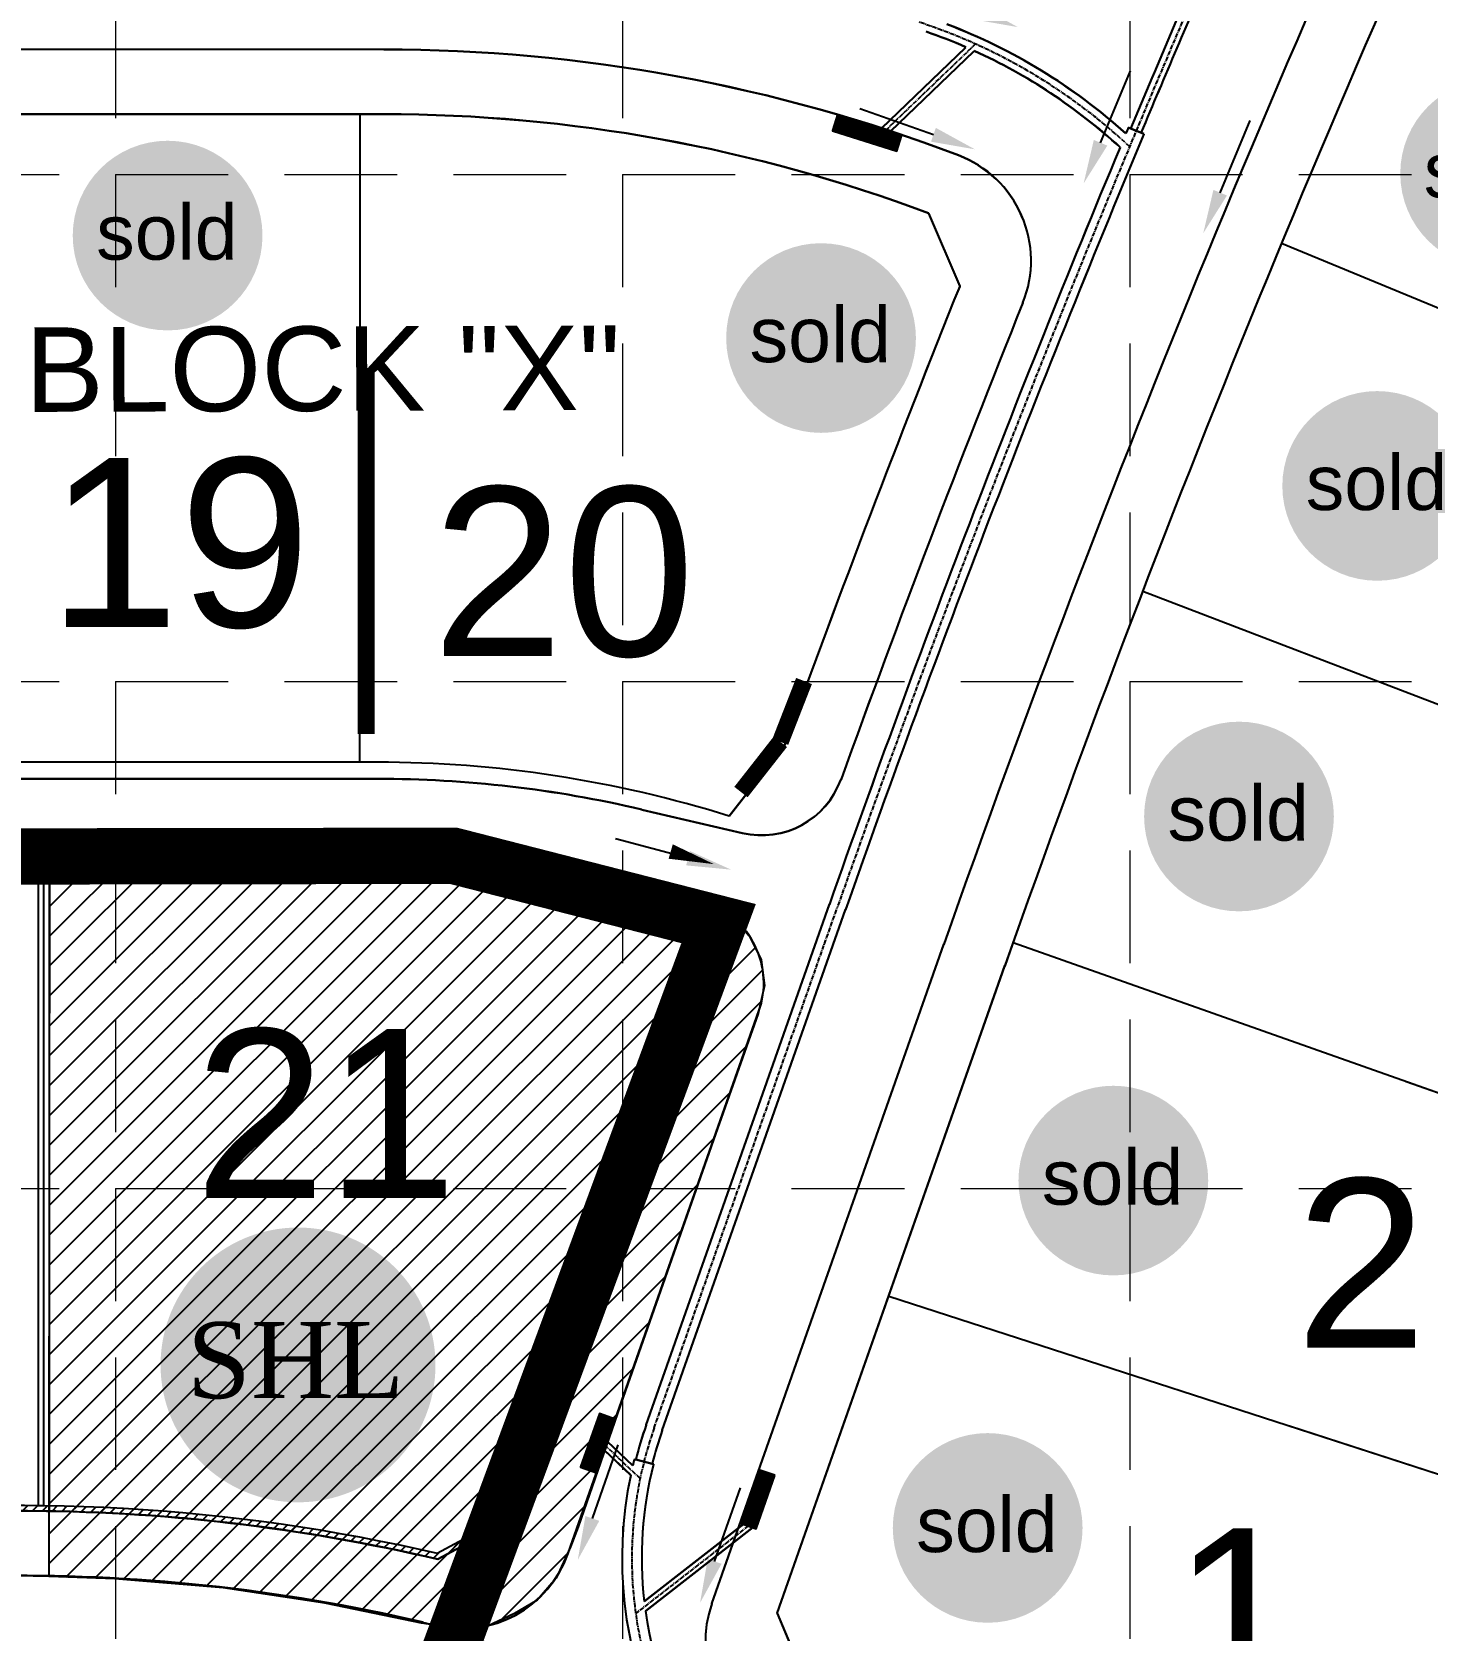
# Model space of a CAD drawing. Header units: inches. Extents: x 2468858 to 2474627, y 7110391 to 7114000.
# Drawn here: x 2473078.1 to 2473325.6, y 7112656.8 to 7112940.5 of the extents above; entities that cross this region are included whole.
import ezdxf
from ezdxf.enums import TextEntityAlignment as Align

# ---------------------------------------------------------------- set-up
doc = ezdxf.new("R2010")
doc.units = ezdxf.units.IN
doc.header["$MEASUREMENT"] = 0
for name, pattern in [('CENTER2', [1.125, 0.75, -0.125, 0.125, -0.125]), ('HIDDEN', [0.375, 0.25, -0.125]), ('PHANTOM2', [3.15, 1.9, -0.25, 0.25, -0.25, 0.25, -0.25])]:
    doc.linetypes.add(name, pattern=pattern)
for name, color, linetype in [('APVMT', 11, 'Continuous'), ('AROW', 250, 'Continuous'), ('BASE', 7, 'Continuous'), ('BDY', 250, 'PHANTOM2'), ('BLOCKNO', 250, 'Continuous'), ('EROSION BLANKET', 84, 'Continuous'), ('ex-pvmt', 7, 'Continuous'), ('ex-row', 1, 'Continuous'), ('ex-stm', 9, 'Continuous'), ('FLOW', 250, 'Continuous'), ('fut-lotno', 157, 'Continuous'), ('fut-lots', 157, 'Continuous'), ('fut-pvmt', 157, 'Continuous'), ('fut-srow', 157, 'Continuous'), ('FUTURE', 250, 'Continuous'), ('GRID', 254, 'HIDDEN'), ('LOT', 250, 'Continuous'), ('LOTNO', 250, 'Continuous'), ('PVMT', 250, 'Continuous'), ('PWall 2', 7, 'Continuous'), ('SODDED LOT', 2, 'Continuous'), ('SROW', 250, 'Continuous'), ('STM', 1, 'Continuous'), ('STMCL', 133, 'CENTER2'), ('WALL', 21, 'HIDDEN')]:
    doc.layers.add(name, color=color, linetype=linetype)
doc.styles.add('DRHorton', font='dutcheb.ttf')
doc.styles.add('ryland', font='ARIAL.TTF', dxfattribs={"height": 25})
doc.styles.get("Standard").update_dxf_attribs({"font": 'ARIAL.TTF'})
pattern_1 = [(124.9999999998247, (2473900.899933474, 7112020.063125307), (-0.2047880110726866, -0.1433941090871351), [])]
pattern_2 = [(124.9999999998247, (2473900.899950291, 7112020.001381886), (-0.2047880110726866, -0.1433941090871351), [])]
pattern_3 = [(45, (0, 0), (-2.651650429449553, 2.651650429449553), [])]

# ---------------------------------------------------------------- blocks, each defined once
blk = doc.blocks.new('1D')
at = {"layer": 'FLOW'}
for p, q in [((7.374988476562976, 11.5), (21.23339298212704, 11.49999999999864)), ((7.374988476562976, -11.5), (21.23339298212704, -11.50000000000227))]:
    blk.add_line(p, q, dxfattribs=at)
for points in [[(7.374988476562976, 10.20000187255755), (7.374988476562976, 12.79999812744245), (-0.4250002880862667, 11.5)], [(7.374988476562976, -12.79999812744245), (7.374988476562976, -10.20000187255755), (-0.4250002880862667, -11.5)]]:
    blk.add_solid(points, dxfattribs=at)
blk = doc.blocks.new('Sold')
h = blk.add_hatch(color=7)
h.paths.add_polyline_path([(38.78496247210744, 18.77409050585028, 1), (0.5207856342430404, 18.77409050585028, 1)])
h.paths.add_polyline_path([(2.416219880599712, 10.89449421479345), (36.58703529336928, 10.89449421479345), (36.58703529336928, 27.85845966292506), (2.416219880599712, 27.85845966292506)], flags=24)
at = {"layer": 'BASE', "color": 7, "style": 'ryland'}
blk.add_text('sold', height=11.12714691139804, dxfattribs=at).set_placement((19.50162758698563, 13.90398517682713), align=Align.CENTER)

msp = doc.modelspace()

# ---------------------------------------------------------------- hatches: boundary and pattern name
h = msp.add_hatch(color=162)
h.paths.add_polyline_path([(2473149.66790717, 7112703.881996634, 1), (2473100.881081705, 7112703.881996634, 1)])
h.paths.add_polyline_path([(2473103.297760369, 7112693.835511364), (2473146.865550017, 7112693.835511364), (2473146.865550017, 7112715.464567309), (2473103.297760369, 7112715.464567309)], flags=24)
at = {"layer": 'ex-stm'}
h = msp.add_hatch(dxfattribs=at)
h.set_pattern_fill('ANSI31', color=5, scale=2, angle=-1.272221872585407e-14, style=0)
h.set_pattern_definition([(44.99999999999999, (2472402.301121095, 7112300.577723478), (-0.1767766952966368, 0.1767766952966369), [])])
h.paths.add_polyline_path([(2473232.445847222, 7112922.275342952), (2473221.003250093, 7112925.890169497), (2473220.099343117, 7112923.028886047), (2473231.541940246, 7112919.414059503)])
h = msp.add_hatch(dxfattribs=at)
h.set_pattern_fill('ANSI31', color=5, scale=2, angle=79.99999999982474, style=0)
h.set_pattern_definition(pattern_1)
h.paths.add_polyline_path([(2473181.57553229, 7112694.233368307), (2473178.745378424, 7112695.228470863), (2473175.428369907, 7112685.794624642), (2473178.258523773, 7112684.799522087)])
h = msp.add_hatch(dxfattribs=at)
h.set_pattern_fill('ANSI31', color=5, scale=2, angle=79.99999999982474, style=0)
h.set_pattern_definition(pattern_1)
h.paths.add_polyline_path([(2473209.877070949, 7112684.282342757), (2473207.046917083, 7112685.277445313), (2473203.729908567, 7112675.843599092), (2473206.560062433, 7112674.848496537)])
at = {"layer": 'PWall 2'}
h = msp.add_hatch(dxfattribs=at)
h.set_pattern_fill('ANSI31', color=4, scale=10, style=0)
h.set_pattern_definition([(45, (0, 0), (-0.8838834764831843, 0.8838834764831844), [])])
edge = h.paths.add_edge_path()
edge.add_arc((2472507.177448912, 7112743.050255163), 49.00000000171636, 107.6534885068534, 179.9854054635432)
edge.add_line((2472458.177450499, 7112743.062736575), (2472458.161347561, 7112679.845217112))
edge.add_line((2472458.161347561, 7112679.845217112), (2472472.322422282, 7112675.12085059))
edge.add_line((2472472.322422282, 7112675.12085059), (2473007.655233062, 7112674.984489168))
edge.add_arc((2473006.866469885, 7112948.98335363), 273.9999997694019, 270.1649374580791, 276.5483261259604)
edge.add_arc((2473075.892736628, 7112352.965429335), 326.0019165330911, 76.86912785355912, 96.6547165427408, ccw=False)
edge.add_line((2473149.95257176, 7112670.443602448), (2473162.294892505, 7112677.082194151))
edge.add_line((2473162.294892505, 7112677.082194151), (2473194.571569189, 7112768.879728828))
edge.add_line((2473194.571569189, 7112768.879728828), (2473194.788556803, 7112784.409119134))
edge.add_line((2473194.788556803, 7112784.409119134), (2473195.788459199, 7112784.395147791))
edge.add_line((2473195.788459199, 7112784.395147791), (2473195.569187256, 7112768.702272372))
edge.add_line((2473195.569187256, 7112768.702272372), (2473163.109774062, 7112676.385019966))
edge.add_line((2473163.109774062, 7112676.385019966), (2473150.093145028, 7112669.383736555))
edge.add_arc((2473075.892736629, 7112352.965429335), 325.0019165333204, 76.80254631002096, 96.65487994470413)
edge.add_arc((2473006.866469887, 7112948.98335363), 274.999999769135, 270.1646107383839, 276.54851988757173, ccw=False)
edge.add_line((2473007.656543626, 7112673.984488802), (2472472.159889904, 7112674.120891958))
edge.add_line((2472472.159889904, 7112674.120891958), (2472457.161164, 7112679.124712639))
edge.add_line((2472457.161164, 7112679.124712639), (2472457.177450532, 7112743.062991299))
edge.add_arc((2472507.177448912, 7112743.050255163), 50.00000000205603, 107.65348850650241, 179.9854054629333, ccw=False)
edge.add_line((2472492.014468384, 7112790.695653909), (2472492.317727995, 7112789.742745933))
at = {"layer": 'SODDED LOT'}
h = msp.add_hatch(dxfattribs=at)
h.set_pattern_fill('ANSI31', color=256, scale=30, style=0)
h.set_pattern_definition(pattern_3)
h.paths.add_polyline_path([(2473645.389732527, 7113690.662114829), (2473644.980261281, 7113704.579298063), (2473380.054956657, 7113706.216613738), (2473375.550821241, 7113692.299430504), (2473381.692825544, 7113694.755404015), (2473634.334105463, 7113693.936746178)])
h.paths.add_polyline_path([(2473661.809035309, 7113026.940515365), (2473687.470569496, 7113025.60790142), (2473728.462364588, 7113019.277967558), (2473771.120504986, 7113012.614889023), (2473800.781245369, 7113000.621337084), (2473816.111506274, 7112991.959328819), (2473817.619227148, 7112992.300124087), (2473826.575664139, 7112958.986996626), (2473778.330737143, 7112869.434752566), (2473754.227276703, 7112818.273463425), (2473704.86338264, 7112707.307095521), (2473675.949419809, 7112628.519839324), (2473649.367239338, 7112551.597371821), (2473609.353558484, 7112401.128993845), (2473621.993643042, 7112397.241045596), (2473660.238003101, 7112541.41898547), (2473686.990365984, 7112623.568564006), (2473721.047678514, 7112713.975947259), (2473756.535975297, 7112795.800357839), (2473776.214982778, 7112842.137003127), (2473803.694870643, 7112892.799998729), (2473821.263967139, 7112931.75420674), (2473838.193511305, 7112953.920266058), (2473843.824646424, 7112970.357589094), (2473841.572192376, 7112984.993566972), (2473834.364358742, 7112995.80167317), (2473821.750641833, 7113003.45741653), (2473803.505805903, 7113011.563496179), (2473780.756061879, 7113020.119912117), (2473754.177165291, 7113027.775655476), (2473717.912745276, 7113032.729363472), (2473683.74981727, 7113037.761860267), (2473675.215761692, 7113037.54026622), (2473668.455002985, 7113034.659614121), (2473663.024249125, 7113029.009084909)])
h.paths.add_polyline_path([(2473971.464658855, 7113199.839788438), (2473953.302563901, 7113211.943771617), (2473941.194500598, 7113192.085680273), (2473861.097211496, 7113065.572481684), (2473810.525347476, 7113087.499865325), (2473761.172093838, 7113101.509023178), (2473720.95832148, 7113106.990869088), (2473697.201214122, 7113110.438458554), (2473674.116111585, 7113113.73521317), (2473679.512626134, 7113105.343470139), (2473686.707984233, 7113099.948777562), (2473703.497142397, 7113097.551135438), (2473742.471973274, 7113092.15644286), (2473787.442933217, 7113083.165282688), (2473826.417764094, 7113069.978255408), (2473851.001878775, 7113058.589461925), (2473862.394522389, 7113053.194769348), (2473874.386780521, 7113053.494473512), (2473885.779424136, 7113058.289757762), (2473895.972838718, 7113069.678551245), (2473937.945742176, 7113137.711634419), (2473969.870961414, 7113198.612899031)])
h.paths.add_polyline_path([(2474189.416848989, 7113705.551672944), (2474212.712554675, 7113695.293942509), (2474173.054402458, 7113585.508445853), (2474125.455321901, 7113471.585122614), (2474078.43520281, 7113374.029138847), (2473995.236334419, 7113231.37643518), (2473980.717756049, 7113211.838787461), (2473961.731921558, 7113224.119598124), (2474019.247830035, 7113316.225651658), (2474060.011540129, 7113393.259801997), (2474123.11153083, 7113524.999362424), (2474155.499133685, 7113608.173918095)])
h.paths.add_polyline_path([(2472149.873040067, 7113580.614364911), (2472139.148570076, 7113587.251089433), (2472148.340979824, 7113599.503492412), (2472129.956160329, 7113617.371573845), (2472301.037052448, 7113620.945195421), (2472421.049006891, 7113670.46532596), (2472435.85899769, 7113657.702404355), (2472418.495562422, 7113656.681375915), (2472386.322136353, 7113644.428972937), (2472349.55251346, 7113630.645014077), (2472301.037052448, 7113613.797961084), (2472253.542959565, 7113608.182273815), (2472206.048850584, 7113607.671755188), (2472182.046466134, 7113606.650726748), (2472168.768551675, 7113602.566586546), (2472156.001313231, 7113590.314183568)])
h.paths.add_polyline_path([(2472770.944190936, 7113693.310005479), (2472783.830598921, 7113696.401701207), (2473029.187968581, 7113695.371135965), (2473046.198032273, 7113689.703022722), (2473045.682575309, 7113705.676788392), (2472771.459647899, 7113707.222640663)])
h.paths.add_polyline_path([(2472613.25566626, 7113048.108286493), (2472742.648741046, 7113047.886798215), (2472742.87030657, 7112984.098059427), (2472740.21153638, 7112975.017022381), (2472732.235258004, 7112966.821947263), (2472722.708037058, 7112964.607055664), (2472628.32199311, 7112964.828543942), (2472620.345698637, 7112967.707900377), (2472615.692870926, 7112974.131069267), (2472614.141928356, 7112982.326153199), (2472613.25566626, 7112995.17249098)])
h.paths.add_polyline_path([(2471336.502572813, 7111475.409809669), (2471335.525215156, 7111275.421962208), (2470491.65566758, 7111254.319009608), (2470479.591502068, 7111328.940815985), (2470466.019325927, 7111461.601797266), (2470553.434748502, 7111470.895737706), (2470638.396353825, 7111473.121047513)])
h.paths.add_polyline_path([(2473446.669957869, 7112356.475347456), (2473471.901222884, 7112308.470748853), (2473532.944617408, 7112257.211597308), (2473501.202056119, 7112186.425154553), (2473329.466624929, 7112103.434151486), (2473116.221671941, 7112035.902252859), (2473103.199095489, 7112106.688704428), (2473072.634820429, 7112126.647161367), (2472815.113577552, 7111934.940749092), (2472802.328841163, 7111780.662735707), (2472622.312020224, 7111675.221525958), (2472617.639440922, 7111803.674150622), (2472501.02186258, 7111721.103260465), (2472320.823848562, 7111594.383918859), (2472182.918964897, 7111519.021362038), (2472068.917578947, 7111484.097246471), (2471932.851412254, 7111463.87801703), (2471923.657763002, 7111337.048341138), (2471693.816274129, 7111327.857780699), (2471696.080720789, 7111477.568776118), (2471836.918788149, 7111477.568776118), (2471858.778358393, 7111468.515732496), (2471876.578292554, 7111467.891380405), (2471898.125588052, 7111477.880952163), (2471906.24486022, 7111490.367923471), (2471909.367655969, 7111504.103581333), (2471908.118540889, 7111517.839248009), (2471903.746613962, 7111528.765339089), (2471899.686993976, 7111538.754910847), (2471899.784287061, 7111997.707666175), (2471902.817580898, 7112006.804471558), (2471908.608402881, 7112013.144673789), (2471915.226505843, 7112016.452595808), (2471926.256650618, 7112016.452595808), (2472502.649622258, 7112016.183062139), (2472510.043268945, 7112014.973606925), (2472516.227046173, 7112010.270138641), (2472519.856654546, 7112006.238600693), (2472597.233053336, 7111900.261805157), (2472601.632957659, 7111894.002533538), (2472601.971406885, 7111890.788304878), (2472601.971406885, 7111885.882386665), (2472602.140639546, 7111880.638123489), (2472603.494452546, 7111873.533002687), (2472605.525163997, 7111864.059502408), (2472610.940432095, 7111855.262674425), (2472618.724860869, 7111847.650040586), (2472625.66315853, 7111842.744122374), (2472634.124501853, 7111839.529902527), (2472648.17031374, 7111837.161523051), (2472661.031561385, 7111839.360725639), (2472670.846717708, 7111843.928307705), (2472681.248111553, 7111852.179554768), (2472689.31751377, 7111863.682023061), (2472693.243782347, 7111876.126810323), (2472698.537852622, 7111882.815669956), (2472979.470702941, 7112088.657853922), (2473047.701133173, 7112135.28063855), (2473102.112741889, 7112161.182180669), (2473168.61581742, 7112185.356962128), (2473235.478462052, 7112199.354265083), (2473286.974207946, 7112219.373627111), (2473338.946776884, 7112250.355984651), (2473378.045397276, 7112286.581494795), (2473406.654136052, 7112322.330358708), (2473434.970834597, 7112369.644376445)])
h.paths.add_polyline_path([(2469394.724905486, 7112321.676320895), (2469408.624455795, 7112317.353478573), (2469404.609023354, 7112306.546368362), (2469398.27700456, 7112300.525261207), (2469390.555033954, 7112297.128740351), (2469383.91413698, 7112297.746287995), (2469371.404554579, 7112301.14280885), (2469261.633598829, 7112337.75058437), (2469252.632829416, 7112344.02173733), (2469246.905061208, 7112352.883145862), (2469243.904799371, 7112361.062910974), (2469244.313932571, 7112369.379003008), (2469247.041438941, 7112379.876369851), (2469254.132952285, 7112392.282348847), (2469258.633353089, 7112404.824654765), (2469259.860720493, 7112413.958725954), (2469268.320051632, 7112441.055400455), (2469285.096009874, 7112497.600902268), (2469297.506818222, 7112549.941326289), (2469306.039247956, 7112604.220294979), (2469344.047345504, 7112603.832582519), (2469331.636537156, 7112539.473248536), (2469306.039247956, 7112437.894047284), (2469285.483846126, 7112378.574895947), (2469297.11898197, 7112353.373947457)])
h.paths.add_polyline_path([(2469215.249860867, 7111699.106633643), (2469133.159785945, 7111698.798917507), (2469133.122198361, 7111837.419818805), (2469136.778737795, 7111854.071763973), (2469131.497062569, 7111869.09912977), (2469132.541562757, 7111935.145816794), (2469148.787656804, 7112051.428643761), (2469175.431265205, 7112146.923470601), (2469214.079204837, 7112259.785767239), (2469218.218491184, 7112266.725430682), (2469223.725257278, 7112271.91577831), (2469228.760029568, 7112275.218729204), (2469234.8961422, 7112277.106125937), (2469242.605637269, 7112277.420690591), (2469249.213759802, 7112276.005145244), (2469256.451228871, 7112274.117739696), (2469362.495975355, 7112239.200851651), (2469368.946761254, 7112235.111484717), (2469372.093493935, 7112231.493969169), (2469374.61088008, 7112225.045354115), (2469375.554899885, 7112217.023898166), (2469372.565503838, 7112206.800489645), (2469260.699317991, 7112244.705763931), (2469237.570864979, 7112231.808533822), (2469223.882593913, 7112159.458214063), (2469213.797885519, 7112077.451070585), (2469211.78526762, 7111997.375764284), (2469212.590317999, 7111919.312397252)])
edge = h.paths.add_edge_path()
edge.add_line((2469946.693352725, 7111538.54450183), (2469944.938068919, 7111523.504258705))
edge.add_line((2469944.938068919, 7111523.504258705), (2469929.501468153, 7111368.536078713))
edge.add_line((2469929.501468153, 7111368.536078713), (2469627.824585896, 7111363.407253159))
edge.add_line((2469627.824585896, 7111363.407253159), (2469640.137924086, 7111528.555502986))
edge.add_line((2469640.137924086, 7111528.555502986), (2469611.098240044, 7111528.957837955))
edge.add_line((2469611.098240044, 7111528.957837955), (2469563.639690367, 7111542.057650204))
edge.add_line((2469563.639690367, 7111542.057650204), (2469395.722320586, 7111608.84997947))
edge.add_line((2469395.722320586, 7111608.84997947), (2469312.312575388, 7111524.841385443))
edge.add_line((2469312.312575388, 7111524.841385443), (2469259.937199554, 7111580.219713042))
edge.add_line((2469259.937199554, 7111580.219713042), (2469329.015193574, 7111646.449177034))
edge.add_line((2469329.015193574, 7111646.449177034), (2469327.644462137, 7111656.688979689))
edge.add_line((2469327.644462137, 7111656.688979689), (2469327.34236099, 7111668.014065214))
edge.add_line((2469327.34236099, 7111668.014065214), (2469328.701824201, 7111676.31913087))
edge.add_line((2469328.701824201, 7111676.31913087), (2469331.571809244, 7111684.926192343))
edge.add_line((2469331.571809244, 7111684.926192343), (2469335.650214973, 7111692.023248289))
edge.add_line((2469335.650214973, 7111692.023248289), (2469336.858635659, 7111699.724304683))
edge.add_line((2469336.858635659, 7111699.724304683), (2469350.604390777, 7111699.875306998))
edge.add_line((2469350.604390777, 7111699.875306998), (2469349.093868944, 7111695.194270473))
edge.add_line((2469349.093868944, 7111695.194270473), (2469344.260202298, 7111688.248216842))
edge.add_line((2469344.260202298, 7111688.248216842), (2469339.879679325, 7111679.792157685))
edge.add_arc((2469382.622613292, 7111662.984783349), 45.92870819232868, 158.5342579015488, 290.6103541808063)
edge.add_arc((2469402.887360178, 7111601.899039513), 18.5547117138763, 61.36080111762749, 102.75749779923768, ccw=False)
edge.add_line((2469411.780492812, 7111618.183680091), (2469554.002781286, 7111560.868790985))
edge.add_line((2469554.002781286, 7111560.868790985), (2469580.433838745, 7111552.504944425))
edge.add_line((2469580.433838745, 7111552.504944425), (2469597.927792269, 7111547.752760883))
edge.add_line((2469597.927792269, 7111547.752760883), (2469618.844453434, 7111543.76092142))
edge.add_line((2469618.844453434, 7111543.76092142), (2469652.775771097, 7111539.882862535))
edge.add_line((2469652.775771097, 7111539.882862535), (2469702.998577661, 7111539.882862535))
edge.add_line((2469702.998577661, 7111539.882862535), (2469903.741159914, 7111540.586038681))
edge.add_line((2469903.741159914, 7111540.586038681), (2469929.647166319, 7111539.769460959))
edge.add_line((2469929.647166319, 7111539.769460959), (2469946.693352725, 7111538.54450183))
at = {"layer": 'SODDED LOT', "linetype": 'Continuous', "ltscale": 300}
h = msp.add_hatch(dxfattribs=at)
h.set_pattern_fill('ANSI31', color=256, scale=30, style=0)
h.set_pattern_definition(pattern_3)
h.paths.add_polyline_path([(2473499.250884448, 7113199.920769706), (2473457.182810623, 7113199.920769706), (2473369.804848279, 7113199.895742773), (2473369.80642898, 7113163.472679074), (2473369.638394347, 7113150.651434059), (2473369.190281332, 7113137.494265215), (2473383.305531386, 7113137.214328689), (2473498.586990355, 7113130.68038028), (2473498.819508258, 7113138.969907672), (2473499.245785915, 7113153.186059828), (2473499.298351946, 7113199.868729575)])
h.paths.add_polyline_path([(2472496.752873851, 7112937.5881522), (2472496.342294716, 7112808.985320765), (2472417.216827295, 7112809.159385161), (2472416.220738202, 7112808.080767415), (2472368.18536607, 7112808.10205848), (2472368.129514662, 7112937.636625509)])
h.paths.add_polyline_path([(2473204.750021788, 7112780.682216627), (2473205.328728537, 7112780.103765662), (2473207.478217388, 7112775.80668928), (2473208.056924137, 7112771.261710172), (2473206.899510639, 7112766.303554218), (2473199.012203961, 7112743.845257646), (2473182.985871841, 7112698.170570697), (2473174.992704738, 7112675.135200867), (2473173.617061628, 7112671.560144345), (2473171.085895661, 7112666.005044037), (2473167.729340729, 7112662.099971764), (2473163.712487022, 7112659.734930732), (2473158.925274413, 7112657.479894949), (2473154.908420706, 7112656.874878753), (2473147.204847182, 7112658.029904296), (2473130.036908567, 7112661.60496927), (2473111.968745679, 7112664.297101595), (2473092.755489457, 7112665.919144431), (2473081.142704811, 7112666.294793555), (2473081.142704811, 7112680.419281712), (2473081.207978433, 7112794.916642416), (2473152.46662629, 7112795.049485483), (2473194.525215914, 7112785.045887812), (2473200.839865346, 7112783.274934296), (2473204.746767405, 7112780.822852612)])
h.paths.add_polyline_path([(2472761.261638986, 7112788.675131323), (2472761.267016466, 7112666.570554698), (2472633.089011817, 7112666.557732726), (2472633.189572245, 7112788.465795938), (2472761.260523198, 7112788.695129204)])
edge = h.paths.add_edge_path()
edge.add_line((2472938.466409251, 7112551.460824391), (2472913.506672344, 7112547.829062128))
edge.add_line((2472913.506672344, 7112547.829062128), (2472806.366268931, 7112532.294038731))
edge.add_line((2472806.366268931, 7112532.294038731), (2472804.621470331, 7112545.521715743))
edge.add_line((2472804.621470331, 7112545.521715743), (2472803.872543864, 7112551.131518625))
edge.add_line((2472803.872543864, 7112551.131518625), (2472802.050104988, 7112577.566249307))
edge.add_line((2472802.050104988, 7112577.566249307), (2472801.032939892, 7112578.540609293))
edge.add_line((2472801.032939892, 7112578.540609293), (2472800.547819895, 7112598.669854256))
edge.add_line((2472800.547819895, 7112598.669854256), (2472801.025206859, 7112617.280037863))
edge.add_line((2472801.025206859, 7112617.280037863), (2472801.598086713, 7112625.010419092))
edge.add_arc((2472817.342486338, 7112623.843639719), 15.78757402729651, 87.19165958542669, 175.7616958682836, ccw=False)
edge.add_line((2472818.116001104, 7112639.61225312), (2472859.17210135, 7112639.325943643))
edge.add_line((2472859.17210135, 7112639.325943643), (2472915.187065159, 7112639.45430705))
edge.add_arc((2472915.232669104, 7112619.553749297), 19.90061000543274, 0.49829362806252675, 90.13129828110442, ccw=False)
edge.add_line((2472935.132526519, 7112619.726820023), (2472935.128326815, 7112607.80241151))
edge.add_line((2472935.128326815, 7112607.80241151), (2472935.199210372, 7112599.582707657))
edge.add_line((2472935.199210372, 7112599.582707657), (2472935.233381392, 7112592.458416054))
edge.add_line((2472935.233381392, 7112592.458416054), (2472935.35604063, 7112589.791691012))
edge.add_line((2472935.35604063, 7112589.791691012), (2472935.708877714, 7112578.971155388))
edge.add_line((2472935.708877714, 7112578.971155388), (2472935.920412597, 7112574.701202083))
edge.add_line((2472935.920412597, 7112574.701202083), (2472937.065707393, 7112562.271994988))
edge.add_line((2472937.065707393, 7112562.271994988), (2472938.483719468, 7112551.418817008))
edge.add_line((2472938.483719468, 7112551.418817008), (2472938.466409251, 7112551.460824391))
edge = h.paths.add_edge_path()
edge.add_line((2471965.290372266, 7112666.771801337), (2471945.841793173, 7112666.771801337))
edge.add_line((2471945.841793173, 7112666.771801337), (2471905.019357613, 7112666.694362374))
edge.add_line((2471905.019357613, 7112666.694362374), (2471897.751050041, 7112666.758649729))
edge.add_arc((2471897.931389513, 7112687.147772066), 20.38991986258097, 177.7513421682232, 269.4932385508123, ccw=False)
edge.add_line((2471877.557170793, 7112687.947799292), (2471877.663945544, 7112711.496715721))
edge.add_line((2471877.663945544, 7112711.496715721), (2471877.727421505, 7112779.916811677))
edge.add_arc((2471893.317249539, 7112779.765574075), 15.5905615974897, 97.98937836270551, 179.4441885804615, ccw=False)
edge.add_line((2471891.150324863, 7112795.204811375), (2471965.406631217, 7112795.30773369))
edge.add_line((2471965.406631217, 7112795.30773369), (2471965.148512169, 7112781.891699628))
edge.add_line((2471965.148512169, 7112781.891699628), (2471965.336878946, 7112666.734324328))
edge.add_line((2471965.336878946, 7112666.734324328), (2471965.290372266, 7112666.771801337))
h.paths.add_polyline_path([(2471738.973153136, 7112489.180897773), (2471738.907910509, 7112362.111335826), (2471849.679306307, 7112338.95049324), (2471850.881010405, 7112344.249737312), (2471852.259427489, 7112347.676584686), (2471854.344727514, 7112352.375249961), (2471858.621342957, 7112358.663687613), (2471863.528161883, 7112363.849038429), (2471867.323919021, 7112368.057400626), (2471869.112713777, 7112372.113124729), (2471869.602529385, 7112376.403938038), (2471868.901054919, 7112381.049075596), (2471865.349903391, 7112390.821387546), (2471846.062571218, 7112438.24578766), (2471845.043763434, 7112441.106836997), (2471843.830916949, 7112445.422668788), (2471843.73388985, 7112450.708347096), (2471844.672670811, 7112455.185252268), (2471852.535523128, 7112477.256751278), (2471854.390381855, 7112482.342095784), (2471857.040177824, 7112487.586366815), (2471854.766573011, 7112488.989278179), (2471738.9944306, 7112489.187270725)])
h.paths.add_polyline_path([(2472036.20761987, 7112493.126650435), (2472036.177942998, 7112488.528566218), (2472036.170024, 7112358.635685508), (2471963.208280133, 7112358.716251781), (2471962.064968961, 7112493.205069852), (2472036.254374503, 7112493.204182372)])
h.paths.add_polyline_path([(2472258.222467441, 7112493.119559048), (2472258.222467441, 7112487.976705843), (2472259.242871422, 7112358.603854561), (2472333.101972606, 7112358.583949654), (2472332.220096853, 7112493.109898195), (2472258.222405453, 7112493.119068821)])
h.paths.add_polyline_path([(2472440.06873145, 7112320.105355661), (2472440.007951977, 7112331.649449443), (2472366.161248442, 7112331.563871021), (2472366.004418185, 7112197.033578056), (2472440.078882025, 7112197.064775088), (2472440.043254282, 7112203.012192238), (2472440.113053045, 7112320.02093519)])
h.paths.add_polyline_path([(2472303.287812336, 7113176.063170855), (2472269.95566425, 7113176.063170855), (2472173.809464796, 7113176.043333566), (2472173.842427044, 7113112.039582842), (2472193.898769876, 7113112.039582842), (2472303.222740177, 7113112.102247377), (2472303.272873169, 7113175.98742233)])
h.paths.add_polyline_path([(2472005.287852777, 7113112.169247885), (2471995.422981642, 7113112.169247885), (2471872.78353361, 7113112.166931986), (2471872.841136185, 7113048.017009092), (2471896.4889384, 7113048.196533603), (2472005.209918058, 7113048.148043389), (2472005.347315, 7113112.227770847)])
edge = h.paths.add_edge_path()
edge.add_line((2472807.607475037, 7112126.621030497), (2472816.958866554, 7112133.329068659))
edge.add_line((2472816.958866554, 7112133.329068659), (2472856.163315963, 7112079.662134737))
edge.add_line((2472856.163315963, 7112079.662134737), (2472864.149757341, 7112068.758716941))
edge.add_arc((2472848.686809846, 7112055.909191599), 20.10505027937197, -53.27134564890298, 39.72617804194982, ccw=False)
edge.add_line((2472860.710153659, 7112039.795462972), (2472849.328910602, 7112031.379626055))
edge.add_line((2472849.328910602, 7112031.379626055), (2472763.808921896, 7111968.934907094))
edge.add_line((2472763.808921896, 7111968.934907094), (2472748.845223249, 7111988.432486106))
edge.add_line((2472748.845223249, 7111988.432486106), (2472705.952612796, 7112047.15078673))
edge.add_line((2472705.952612796, 7112047.15078673), (2472698.750772119, 7112048.295441437))
edge.add_line((2472698.750772119, 7112048.295441437), (2472694.755412836, 7112049.389230864))
edge.add_line((2472694.755412836, 7112049.389230864), (2472696.765815564, 7112052.543402144))
edge.add_line((2472696.765815564, 7112052.543402144), (2472698.114571274, 7112057.325532793))
edge.add_line((2472698.114571274, 7112057.325532793), (2472698.459923279, 7112059.120363746))
edge.add_line((2472698.459923279, 7112059.120363746), (2472698.535285486, 7112063.112949991))
edge.add_line((2472698.535285486, 7112063.112949991), (2472698.535285486, 7112064.594475173))
edge.add_line((2472698.535285486, 7112064.594475173), (2472697.765453484, 7112067.830125562))
edge.add_line((2472697.765453484, 7112067.830125562), (2472701.836996319, 7112067.967820186))
edge.add_line((2472701.836996319, 7112067.967820186), (2472722.980256518, 7112064.725593993))
edge.add_line((2472722.980256518, 7112064.725593993), (2472807.654245168, 7112126.587618991))
edge.add_line((2472807.654245168, 7112126.587618991), (2472807.607475037, 7112126.621030497))
at = {"layer": 'STM'}
h = msp.add_hatch(dxfattribs=at)
h.set_pattern_fill('ANSI31', color=5, scale=2, angle=-1.272221872585407e-14, style=0)
h.set_pattern_definition([(44.99999999999999, (2472402.301137913, 7112300.515980056), (-0.1767766952966368, 0.1767766952966369), [])])
h.paths.add_polyline_path([(2473232.445864039, 7112922.213599532), (2473221.003266911, 7112925.828426075), (2473220.099359935, 7112922.967142626), (2473231.541957063, 7112919.352316082)])
h = msp.add_hatch(dxfattribs=at)
h.set_pattern_fill('ANSI31', color=5, scale=2, angle=79.99999999982474, style=0)
h.set_pattern_definition(pattern_2)
h.paths.add_polyline_path([(2473181.575549107, 7112694.171624887), (2473178.745395241, 7112695.166727441), (2473175.428386725, 7112685.732881221), (2473178.258540591, 7112684.737778666)])
h = msp.add_hatch(dxfattribs=at)
h.set_pattern_fill('ANSI31', color=5, scale=2, angle=79.99999999982474, style=0)
h.set_pattern_definition(pattern_2)
h.paths.add_polyline_path([(2473209.877087767, 7112684.220599336), (2473207.0469339, 7112685.215701892), (2473203.729925384, 7112675.781855672), (2473206.56007925, 7112674.786753115)])

# ---------------------------------------------------------------- linework, layer by layer
at = {"layer": 'APVMT', "color": 7}
for p, q in [((2473139.314820446, 7112807.889213382), (2472566.194089503, 7112808.035200245)), ((2473186.263389893, 7112802.455846281), (2473204.110122796, 7112798.291879582)), ((2473139.312093338, 7112795.88921369), (2472566.19103283, 7112796.035200634)), ((2473182.253845809, 7112791.06584303), (2473197.705550557, 7112785.858579493))]:
    msp.add_line(p, q, dxfattribs=at)
for radius, start, end in [(206, 76.81142060451282, 89.98561140594934), (194, 77.19686556369153, 89.98552682899482)]:
    msp.add_arc((2473139.263088047, 7112601.889219879), radius, start, end, dxfattribs=at)
at = {"layer": 'AROW'}
msp.add_line((2473139.31632509, 7112810.889213101), (2472557.200305569, 7112811.037491263), dxfattribs=at)
for centre, radius, start, end in [((2475618.315818425, 7111942.238969629), 2394.699999999821, 154.6633706342047, 163.4375321837918), ((2475618.315818424, 7111942.238969629), 2394.699999999821, 154.6633706342047, 163.4375321837918), ((2473139.263088047, 7112601.889219879), 209, 72.59564322701542, 89.98540543306363)]:
    msp.add_arc(centre, radius, start, end, dxfattribs=at)
at = {"layer": 'BDY', "color": 30, "linetype": 'Continuous'}
for p, q in [((2473150.093145027, 7112669.383736553), (2473163.109774062, 7112676.385019966)), ((2473163.109790878, 7112676.323276545), (2473150.093161844, 7112669.321993132))]:
    msp.add_line(p, q, dxfattribs=at)
at = {"layer": 'BDY', "linetype": 'Continuous', "ltscale": 40, "const_width": 10}
msp.add_lwpolyline([(2471833.764441303, 7112792.331851799), (2473152.867779867, 7112794.274882557), (2473199.900828426, 7112782.233897823), (2473152.101054614, 7112652.83520489), (2473320.333619936, 7112550.25989252), (2473446.146238517, 7112504.466404289), (2473431.289355661, 7112430.857261817), (2473606.804344498, 7112383.678398734)], dxfattribs=at)
at = {"layer": 'ex-pvmt'}
for p, q in [((2473140.512470822, 7112937.450655933), (2471892.926359249, 7112937.768444438)), ((2473139.314803628, 7112807.950956804), (2472566.194072685, 7112808.096943665)), ((2473186.263373076, 7112802.517589702), (2473204.110105979, 7112798.353623003)), ((2473139.312076521, 7112795.950957111), (2471912.141138542, 7112796.260218885)), ((2473182.253828992, 7112791.127586451), (2473197.705533739, 7112785.920322914)), ((2473198.692434223, 7112661.516605947), (2473239.854492644, 7112778.584900254)), ((2473173.22104943, 7112670.472528943), (2473207.065972132, 7112766.730284839))]:
    msp.add_line(p, q, dxfattribs=at)
for centre, radius, start, end in [((2475618.315801607, 7111942.300713049), 2521.199999999821, 154.663628003065, 160.6279572130586), ((2473140.43949277, 7112650.950665229), 286.5, 69.1360547796124, 89.98540545972877), ((2473235.353483112, 7112899.975933901), 20, 338.1055783470422, 69.1360547796124), ((2475618.315801607, 7111942.300713049), 2548.199999999821, 158.1055783470422, 160.142791954054), ((2473139.26307123, 7112601.9509633), 206, 76.8114205923303, 89.98561140594744), ((2473207.518339867, 7112812.96129023), 15, 256.8668027505305, 340.1427919540541), ((2473139.26307123, 7112601.9509633), 194, 77.19686554950279, 89.98552682899829), ((2473192.915202802, 7112771.705797614), 15, 340.6279572130586, 71.37605356916418), ((2473154.35335699, 7112677.106545976), 20, 256.3930282810363, 340.6279572130586), ((2473217.560126663, 7112654.882588915), 20, 160.6279572130586, 244.8628860822937)]:
    msp.add_arc(centre, radius, start, end, dxfattribs=at)
at = {"layer": 'ex-row', "color": 7}
for p, q in [((2473140.509541511, 7112925.950656306), (2471897.234486533, 7112926.267346687)), ((2473237.133895533, 7112908.390352291), (2473242.688137857, 7112895.430973414)), ((2473201.777761661, 7112801.382438951), (2473211.597181887, 7112813.948334223)), ((2473210.279005161, 7112659.799977385), (2473250.703415798, 7112774.770340461)), ((2473210.279005161, 7112659.799977385), (2473216.04960916, 7112646.192967048))]:
    msp.add_line(p, q, dxfattribs=at)
for centre, radius, start, end in [((2475618.315801607, 7111942.300713049), 2509.699999999821, 154.6633705859733, 160.6279572130586), ((2473140.43949277, 7112650.950665229), 275, 69.41381059441989, 89.98540545972877), ((2475618.315801607, 7111942.300713049), 2559.699999999821, 158.1387527106686, 160.0909992813255)]:
    msp.add_arc(centre, radius, start, end, dxfattribs=at)
at = {"layer": 'ex-stm', "color": 5}
for p, q in [((2473228.817192942, 7112923.478887829), (2473243.776836778, 7112937.864070382)), ((2473230.431405145, 7112922.950124251), (2473245.25785752, 7112937.207229993)), ((2473275.37353339, 7112922.452545152), (2473272.605951868, 7112923.610341558)), ((2473187.066195621, 7112693.268062833), (2473219.571723275, 7112785.716468569)), ((2473189.896349486, 7112692.272960278), (2473222.401877141, 7112784.721366014)), ((2473184.688927754, 7112686.041927473), (2473180.18931873, 7112690.290862437)), ((2473184.308401537, 7112684.338177353), (2473179.644737332, 7112688.742027957)), ((2473188.351111907, 7112686.28403902), (2473184.957928103, 7112687.14212041)), ((2473204.303686227, 7112675.641854719), (2473186.69337199, 7112661.945156164)), ((2473205.986284772, 7112675.05024091), (2473186.910037572, 7112660.213389963))]:
    msp.add_line(p, q, dxfattribs=at)
for points in [[(2473273.067215455, 7112923.41737549, -0.003823559033146979), (2473288.346272265, 7112959.169843026, 0.1697026852070438)], [(2473274.912269803, 7112922.645511218, -0.003218843650465046), (2473287.728419297, 7112952.735514877, 0.1736899333397696)]]:
    msp.add_lwpolyline(points, format="xyb", dxfattribs=at)
for points in [[(2473232.445847222, 7112922.275342952), (2473221.003250093, 7112925.890169497), (2473220.099343117, 7112923.028886047), (2473231.541940246, 7112919.414059503)], [(2473181.57553229, 7112694.233368307), (2473178.745378424, 7112695.228470863), (2473175.428369907, 7112685.794624642), (2473178.258523773, 7112684.799522087)], [(2473209.877070949, 7112684.282342757), (2473207.046917083, 7112685.277445313), (2473203.729908567, 7112675.843599092), (2473206.560062433, 7112674.848496537)]]:
    msp.add_lwpolyline(points, close=True, dxfattribs=at)
for centre, radius, start, end in [((2473204.483334292, 7112847.268357666), 101.25, 48.04765171487221, 69.21731041767487), ((2473204.483334292, 7112847.268357666), 98.75, 66.5524822270277, 70.9462799745886), ((2473204.483334292, 7112847.268357666), 98.75, 47.53871351340783, 65.61244812671816), ((2475618.315797301, 7111942.300700825), 2539.699999991496, 157.2983794351217, 160.6279572130586), ((2475618.315802118, 7111942.300698837), 2542.700005202744, 157.2983794351217, 157.3238348566829), ((2475618.315797301, 7111942.300700825), 2542.699999991447, 157.3836180625989, 160.6279572130586), ((2473254.518196092, 7112669.55145194), 71.49999999953148, 160.6279572130586, 165.8083494272053), ((2473254.518196092, 7112669.55145194), 68.49999999953148, 160.6279572130586, 165.8083494272053), ((2473254.518196092, 7112669.55145194), 71.74999999953148, 165.8083494272053, 166.7127946713593), ((2473254.518196092, 7112669.55145194), 68.24999999953148, 165.8083494272053, 186.3987676038773), ((2473254.518196092, 7112669.55145194), 71.74999999953148, 168.1068753630084, 240.5673090233399), ((2473254.518196092, 7112669.55145194), 68.24999999953148, 187.8639570474606, 240.5673090233399)]:
    msp.add_arc(centre, radius, start, end, dxfattribs=at)
at = {"layer": 'FLOW', "color": 7}
msp.add_line((2473194.483591607, 7112793.850546386), (2473181.612438725, 7112797.278247596), dxfattribs=at)
at = {"layer": 'FLOW'}
msp.add_line((2473194.483591607, 7112793.850546386), (2473181.612438725, 7112797.278247596), dxfattribs=at)
msp.add_lwpolyline([(2473199.085741517, 7112792.794480664, 0, 2.664, 0), (2473191.404723625, 7112795.034489488, 0, 0, 0.02791338523659395), (2473177.454820411, 7112798.270575907, 0, 0, 0.1828357778074823)], format="xyseb", dxfattribs=at)
at = {"layer": 'FLOW', "color": 7}
msp.add_solid([(2473194.144760902, 7112792.578223758), (2473194.822422313, 7112795.122869012), (2473202.117527363, 7112791.817562155)], dxfattribs=at)
at = {"layer": 'FLOW'}
msp.add_solid([(2473194.144760902, 7112792.578223758), (2473194.822422313, 7112795.122869012), (2473202.117527363, 7112791.817562155)], dxfattribs=at)
at = {"layer": 'fut-lots', "color": 7}
msp.add_line((2473081.16086278, 7112677.862697244), (2473081.190166422, 7112792.904042716), dxfattribs=at)
at = {"layer": 'fut-pvmt'}
msp.add_arc((2473075.892523624, 7112352.964071725), 313.5032869176005, 76.80255311764687, 91.1043729669709, dxfattribs=at)
at = {"layer": 'fut-srow', "color": 7}
msp.add_arc((2473075.892523624, 7112352.964071725), 325.0032869176005, 76.80255311764687, 91.1043729669709, dxfattribs=at)
at = {"layer": 'FUTURE', "color": 7}
for radius, start in [(325, 76.80269958450309), (313.5, 76.3930282551083)]:
    msp.add_arc((2473075.894037459, 7112352.905353337), radius, start, 89.98540543306363, dxfattribs=at)
at = {"layer": 'GRID', "color": 252, "linetype": 'HIDDEN', "lineweight": 0, "ltscale": 80}
for p, q in [((2473092.867820277, 7113905.225988539), (2473092.867820277, 7110754.828490639)), ((2473182.867820278, 7113905.225988539), (2473182.867820278, 7110754.828490639)), ((2473272.867820279, 7113905.225988539), (2473272.867820279, 7110754.828490639)), ((2468952.867820237, 7112915.225988529), (2474532.867820291, 7112915.225988529)), ((2468952.867820237, 7112825.225988528), (2474532.867820291, 7112825.225988528)), ((2468952.867820237, 7112735.225988527), (2474532.867820291, 7112735.225988527))]:
    msp.add_line(p, q, dxfattribs=at)
at = {"layer": 'LOT'}
for p, q in [((2473136.229579655, 7112925.890003094), (2473136.200286546, 7112810.890006826)), ((2473299.81531106, 7112903.045655354), (2473406.05412779, 7112859.019369799)), ((2473275.167058974, 7112841.26509888), (2473382.535313084, 7112800.069734947)), ((2473252.164724234, 7112778.853032053), (2473360.586996152, 7112740.517526942)), ((2473321.93209886, 7112754.184968018), (2473360.586996153, 7112740.517526942)), ((2473230.092837888, 7112716.090363109), (2473340.224594332, 7112680.404577534)), ((2473301.221069617, 7112693.042816172), (2473340.224594332, 7112680.404577534))]:
    msp.add_line(p, q, dxfattribs=at)
at = {"layer": 'PVMT'}
for p, q in [((2473140.512487639, 7112937.388912513), (2472557.232526449, 7112937.537487161)), ((2473198.692451041, 7112661.454862527), (2473239.854509461, 7112778.523156834)), ((2473173.221066247, 7112670.410785521), (2473207.06598895, 7112766.668541417))]:
    msp.add_line(p, q, dxfattribs=at)
for centre, radius, start, end in [((2475618.315818424, 7111942.238969629), 2521.199999999821, 154.6636280627119, 160.6279572633941), ((2473140.439509588, 7112650.888921808), 286.5, 69.13605480454795, 89.98540543306363), ((2473235.353499929, 7112899.91419048), 20, 338.1055783470385, 69.13605480454795), ((2475618.315818424, 7111942.238969629), 2548.199999999821, 158.1055783470385, 160.142792013301), ((2473207.518356684, 7112812.899546809), 15, 256.8668027245475, 340.142792013301), ((2473192.915219619, 7112771.644054192), 15, 340.6279572633941, 71.37605355212418), ((2473154.353373806, 7112677.044802555), 20, 256.3930282551083, 340.6279572633941), ((2473217.560143481, 7112654.820845493), 20, 160.6279572633941, 244.862886082295)]:
    msp.add_arc(centre, radius, start, end, dxfattribs=at)
at = {"layer": 'PWall 2', "color": 4}
msp.add_lwpolyline([(2473079.161139926, 7112678.950961411), (2473080.161137013, 7112678.939401212), (2473080.190182179, 7112792.966016693), (2473079.190182212, 7112792.966271415), (2473079.161139926, 7112678.950961411)], dxfattribs=at)
msp.add_lwpolyline([(2472492.317727995, 7112789.742745934, 0.326521609070363), (2472458.177450499, 7112743.062736575), (2472458.161347561, 7112679.845217112), (2472472.322422282, 7112675.12085059), (2473007.655233062, 7112674.984489168, 0.02785999218242276), (2473038.113759096, 7112676.7709241, -0.08654603365608207), (2473149.95257176, 7112670.443602448), (2473162.294892505, 7112677.082194151), (2473194.571569189, 7112768.879728828), (2473194.788556803, 7112784.409119134), (2473195.788459199, 7112784.395147791), (2473195.569187256, 7112768.702272372), (2473163.109774062, 7112676.385019966), (2473150.093145028, 7112669.383736555, 0.08683945219832634), (2473038.228724221, 7112675.777554138, -0.02786226497338525), (2473007.656543626, 7112673.984488802), (2472472.159889904, 7112674.120891958), (2472457.161164, 7112679.124712639), (2472457.177450532, 7112743.062991299, -0.3265216090678649), (2472492.014468384, 7112790.695653909), (2472492.317727995, 7112789.742745933)], format="xyb", dxfattribs=at)
at = {"layer": 'SODDED LOT', "linetype": 'Continuous', "ltscale": 300}
msp.add_lwpolyline([(2473204.750021788, 7112780.682216627), (2473205.328728537, 7112780.103765662), (2473207.478217388, 7112775.80668928), (2473208.056924137, 7112771.261710172), (2473206.899510639, 7112766.303554218), (2473199.012203961, 7112743.845257646), (2473182.985871841, 7112698.170570697), (2473174.992704738, 7112675.135200867), (2473173.617061628, 7112671.560144345), (2473171.085895661, 7112666.005044037), (2473167.729340729, 7112662.099971764), (2473163.712487022, 7112659.734930732), (2473158.925274413, 7112657.479894949), (2473154.908420706, 7112656.874878753), (2473147.204847182, 7112658.029904296), (2473130.036908567, 7112661.60496927), (2473111.968745679, 7112664.297101595), (2473092.755489457, 7112665.919144431), (2473081.142704811, 7112666.294793555), (2473081.142704811, 7112680.419281712), (2473081.207978433, 7112794.916642416), (2473152.46662629, 7112795.049485483), (2473194.525215914, 7112785.045887812), (2473200.839865346, 7112783.274934296), (2473204.746767405, 7112780.822852612)], close=True, dxfattribs=at)
at = {"layer": 'SROW'}
for p, q in [((2473140.509558329, 7112925.888912885), (2472557.229597277, 7112926.037487534)), ((2473237.133912351, 7112908.32860887), (2473242.688154675, 7112895.369229994)), ((2473201.777778478, 7112801.32069553), (2473211.597198705, 7112813.886590802)), ((2473210.279021978, 7112659.738233964), (2473250.703432615, 7112774.708597041)), ((2473210.279021978, 7112659.738233964), (2473216.049625977, 7112646.131223627))]:
    msp.add_line(p, q, dxfattribs=at)
for centre, radius, start, end in [((2475618.315818424, 7111942.238969629), 2509.699999999821, 154.6633706342047, 160.6279572633941), ((2473140.439509588, 7112650.888921808), 275, 69.41381059441711, 89.98540543306363), ((2475618.315818424, 7111942.238969629), 2559.699999999821, 158.1387527106665, 160.0909992311472)]:
    msp.add_arc(centre, radius, start, end, dxfattribs=at)
at = {"layer": 'STM', "color": 5}
for p, q in [((2473228.817209759, 7112923.417144408), (2473243.776853594, 7112937.802326961)), ((2473230.431421962, 7112922.88838083), (2473245.257874337, 7112937.145486572)), ((2473275.373550207, 7112922.390801731), (2473272.605968685, 7112923.548598138)), ((2473187.066212438, 7112693.206319411), (2473219.571740092, 7112785.654725148)), ((2473189.896366303, 7112692.211216857), (2473222.401893958, 7112784.659622594)), ((2473184.688944571, 7112685.980184051), (2473180.189335547, 7112690.229119017)), ((2473184.308418354, 7112684.276433933), (2473179.644754149, 7112688.680284536)), ((2473188.351128724, 7112686.222295598), (2473184.95794492, 7112687.080376989)), ((2473204.303703045, 7112675.580111298), (2473186.693388807, 7112661.883412742)), ((2473205.986301589, 7112674.988497489), (2473186.910054389, 7112660.151646542))]:
    msp.add_line(p, q, dxfattribs=at)
for points in [[(2473273.067232272, 7112923.35563207, -0.003823559033146979), (2473288.346289082, 7112959.108099605, 0.1697026852070438)], [(2473274.91228662, 7112922.583767797, -0.003218843650465046), (2473287.728436115, 7112952.673771457, 0.1736899333397696)]]:
    msp.add_lwpolyline(points, format="xyb", dxfattribs=at)
for points in [[(2473232.445864039, 7112922.213599532), (2473221.003266911, 7112925.828426075), (2473220.099359935, 7112922.967142626), (2473231.541957063, 7112919.352316082)], [(2473181.575549107, 7112694.171624887), (2473178.745395241, 7112695.166727441), (2473175.428386725, 7112685.732881221), (2473178.258540591, 7112684.737778666)], [(2473209.877087767, 7112684.220599336), (2473207.0469339, 7112685.215701892), (2473203.729925384, 7112675.781855672), (2473206.56007925, 7112674.786753115)]]:
    msp.add_lwpolyline(points, close=True, dxfattribs=at)
for centre, radius, start, end in [((2473204.483351109, 7112847.206614246), 101.25, 48.04765173471466, 69.21731039874673), ((2473204.483351109, 7112847.206614246), 98.75, 66.55248224825887, 70.9462799745919), ((2473204.483351109, 7112847.206614246), 98.75, 47.5387135691097, 65.6124481510148), ((2475618.315814118, 7111942.238957404), 2539.699999991496, 157.298379375596, 160.6279572633941), ((2475618.315818935, 7111942.238955417), 2542.700005202744, 157.298379375596, 157.323834807444), ((2475618.315814118, 7111942.238957404), 2542.699999991447, 157.383618062593, 160.6279572633941), ((2473254.518212909, 7112669.48970852), 71.49999999953148, 160.6279572633941, 165.808349382015), ((2473254.518212909, 7112669.48970852), 68.49999999953148, 160.6279572633941, 165.808349382015), ((2473254.518212909, 7112669.48970852), 71.74999999953148, 165.808349382015, 166.7127947294209), ((2473254.518212909, 7112669.48970852), 68.24999999953148, 165.808349382015, 186.3987675538234), ((2473254.518212909, 7112669.48970852), 71.74999999953148, 168.1068753052898, 240.5673090495678), ((2473254.518212909, 7112669.48970852), 68.24999999953148, 187.8639570474661, 240.5673090495678)]:
    msp.add_arc(centre, radius, start, end, dxfattribs=at)
at = {"layer": 'STMCL', "color": 5}
for p, q in [((2473229.620190671, 7112923.148795838), (2473245.492114848, 7112938.411226501)), ((2473188.481289371, 7112692.708768134), (2473220.986817025, 7112785.157173871)), ((2473185.981577867, 7112683.728025024), (2473179.917044848, 7112689.454701777)), ((2473205.145002316, 7112675.284304393), (2473185.196442851, 7112659.768998877))]:
    msp.add_line(p, q, dxfattribs=at)
for centre, radius, start, end in [((2475618.315814118, 7111942.238957404), 2541.199999991424, 154.9728119308241, 160.6279569259619), ((2473204.483351109, 7112847.206614246), 100, 46.88205260564099, 71.93235226877448), ((2473254.518212909, 7112669.48970852), 69.99999999953148, 160.6279572633941, 240.5673090495678)]:
    msp.add_arc(centre, radius, start, end, dxfattribs=at)
at = {"layer": 'WALL', "color": 4, "linetype": 'Continuous', "const_width": 3}
for points in [[(2473137.374470565, 7112815.889707898), (2473137.357566546, 7112880.889714309)], [(2473210.857490334, 7112814.514707371), (2473215.066986347, 7112825.309517401)], [(2473203.874957174, 7112805.598407065), (2473210.857490334, 7112814.514707371)]]:
    msp.add_lwpolyline(points, dxfattribs=at)

# ---------------------------------------------------------------- block references
at = {"layer": 'EROSION BLANKET', "xscale": 0.8800000000628643, "yscale": 0.8800000001210719, "zscale": 0.8800000000000001}
for p in [(2473320.4094178, 7112898.885062401), (2473084.838567072, 7112887.873184165), (2473200.791223477, 7112869.682376268), (2473299.482583037, 7112843.426932388), (2473274.955228021, 7112784.729744534), (2473252.657629626, 7112720.088546025), (2473230.360031231, 7112658.41935725)]:
    msp.add_blockref('Sold', p, dxfattribs=at)
at = {"layer": 'FLOW', "color": 7}
for p, rotation in [((2473248.795271966, 7112930.698829859), 160.6475587476367), ((2473275.459562241, 7112909.631574031), 67.34566582707359), ((2473185.906645831, 7112665.852243807), 70.62795718788868)]:
    msp.add_blockref('1D', p, dxfattribs=dict(at, rotation=rotation))
at = {"layer": 'FLOW'}
for p, rotation in [((2473248.795271966, 7112930.698829859), 160.6475587476367), ((2473275.459562241, 7112909.631574031), 67.34566582707359), ((2473185.906645831, 7112665.852243807), 70.62795718788868)]:
    msp.add_blockref('1D', p, dxfattribs=dict(at, rotation=rotation))

# ---------------------------------------------------------------- texts
at = {"layer": 'BASE', "color": 162, "style": 'DRHorton'}
msp.add_text('SHL', height=13.51407570296255, dxfattribs=at).set_placement((2473124.851011128, 7112697.980431854), align=Align.CENTER)
at = {"layer": 'BLOCKNO'}
msp.add_text('BLOCK "X"', height=15, rotation=0.1954054741203908, dxfattribs=at).set_placement((2473129.668277667, 7112880.766812377), align=Align.MIDDLE)
at = {"layer": 'fut-lotno', "color": 7}
msp.add_text('21', height=30, dxfattribs=at).set_placement((2473130.194611416, 7112748.739047281), align=Align.MIDDLE)
at = {"layer": 'LOTNO'}
for s, p in [('19', (2473104.210225109, 7112849.905764173)), ('20', (2473172.390528485, 7112844.780949888)), ('2', (2473313.940990626, 7112722.172051228)), ('1', (2473292.041143983, 7112659.892819847))]:
    msp.add_text(s, height=30, dxfattribs=at).set_placement(p, align=Align.MIDDLE)

doc.saveas('drawing.dxf')
